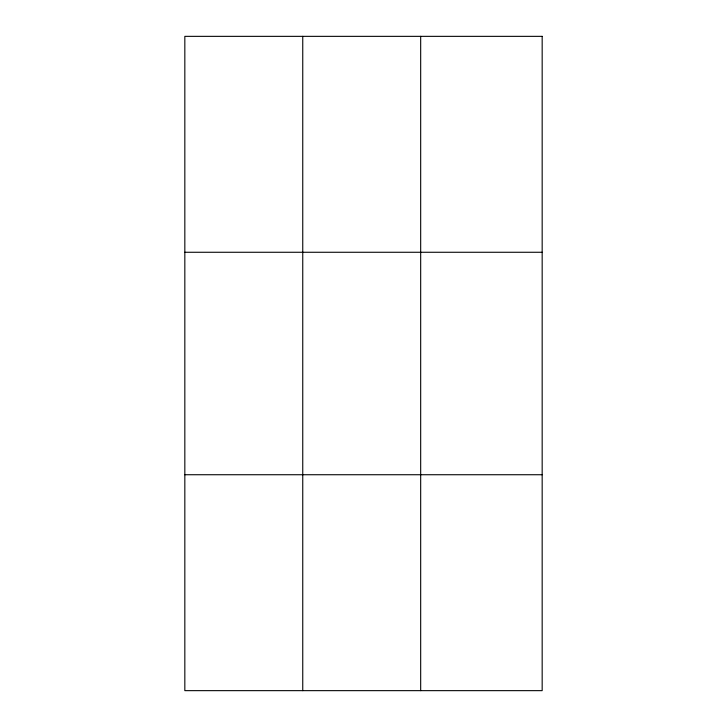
<?xml version="1.0" encoding="UTF-8"?>
<svg xmlns="http://www.w3.org/2000/svg" width="727" height="727" viewBox="0 0 727 727"><rect width="100%" height="100%" fill="white"/><g stroke="black" fill="none" stroke-linecap="round" stroke-linejoin="round"><path stroke-width="1.09" d="M302.75 690.65L302.75 36.35M420.679 690.65L420.679 36.35M184.831 252.269L542.169 252.269M184.831 474.731L542.169 474.731M542.169 36.35L542.169 690.65L184.831 690.65L184.831 36.35L542.169 36.35"/></g></svg>
